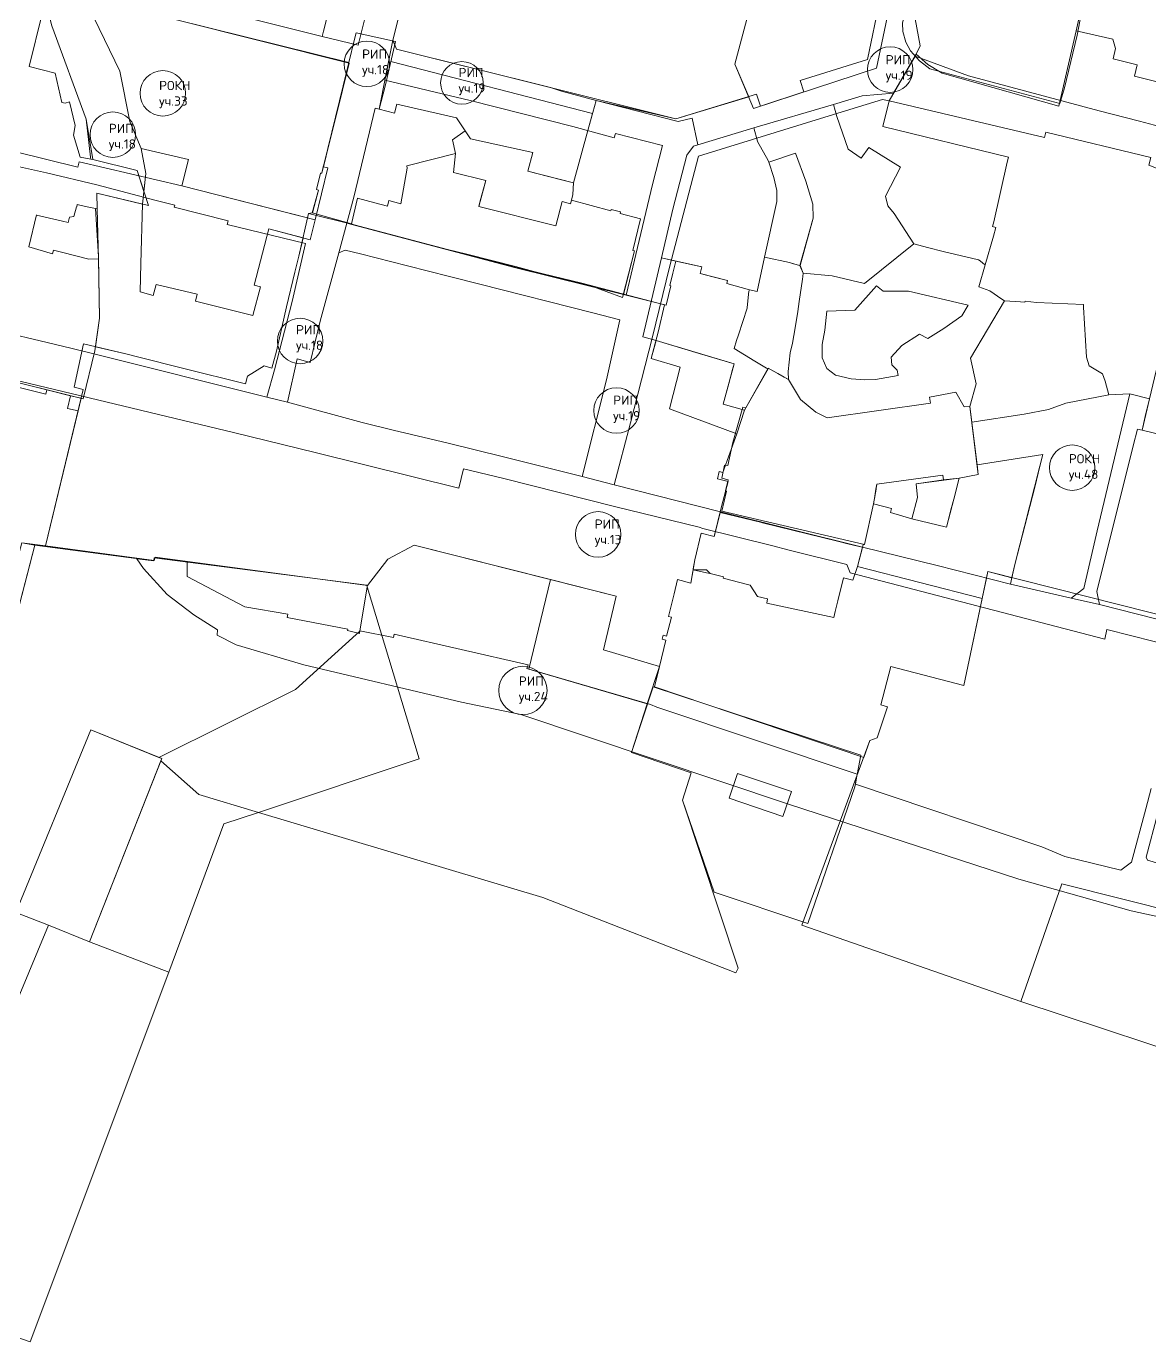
# Model space of a CAD drawing. Extents: x 1391407 to 1399948, y 354865 to 361044.
# Drawn here: x 1394866 to 1395657, y 359059 to 359984 of the extents above; entities that cross this region are included whole.
import ezdxf

# ---------------------------------------------------------------- set-up
doc = ezdxf.new("R2010")
doc.units = 0
doc.header["$MEASUREMENT"] = 0
doc.layers.add('Контура исторический центр для сайта', color=7, linetype='Continuous')
doc.styles.get("Standard").update_dxf_attribs({"font": 'simplex.shx'})

msp = doc.modelspace()

# ---------------------------------------------------------------- linework, layer by layer
at = {"layer": 'Контура исторический центр для сайта', "color": 7, "lineweight": 20}
for points in [[(1395395.03, 360096.58), (1395387.73, 360065.95), (1395393.46, 360064.23), (1395365.04, 359957.51), (1395378.34, 359926.33), (1395464.81, 359954.55), (1395489.46, 360071.97), (1395395.03, 360096.58)], [(1395494.75, 360040.37), (1395505.44, 360038.39), (1395553.47, 360029.52), (1395581.05, 360022.61), (1395613.04, 360015.06), (1395606.13, 359977.85), (1395597.02, 359940.67), (1395593.92, 359929.72), (1395502.4, 359954.19), (1395494.94, 359959.64), (1395488.83, 359966.72), (1395485.4, 359972.85), (1395483.23, 359980.3), (1395483.11, 359986.25), (1395494.75, 360040.37)], [(1394842.08, 359737.8), (1394906.48, 359721.94), (1394914.64, 359755.61), (1394917.89, 359778.78), (1394917.15, 359820.37), (1394910.53, 359820.15), (1394891.3, 359825.12), (1394885.63, 359826.63), (1394884.96, 359824), (1394868.17, 359828.87), (1394873.53, 359851.3), (1394873.69, 359851.27), (1394891.95, 359846.9), (1394895.84, 359845.97), (1394896.88, 359849.84), (1394899.98, 359850.33), (1394901.66, 359857.12), (1394902.11, 359857.13), (1394902.26, 359858.58), (1394907.2, 359857.47), (1394910.5, 359856.73), (1394916.24, 359855.54), (1394916.14, 359866.62), (1394952.4, 359858.02), (1394944.46, 359882.63), (1394913.18, 359890.38), (1394904.44, 359892.04), (1394899.64, 359907.51), (1394900.8, 359914.16), (1394896.95, 359930.96), (1394893.78, 359929.89), (1394891.43, 359930.51), (1394886.64, 359951.18), (1394868.4, 359955.69), (1394877.52, 359992.91)], [(1395098.64, 359979.39), (1395126.38, 359973.45), (1395118.9, 359941.98), (1395114.87, 359925.66), (1395125.45, 359922.89), (1395127.16, 359929.37), (1395169.19, 359919.57), (1395175.37, 359910.39), (1395166.42, 359904.27), (1395168.45, 359894.47), (1395134.22, 359885.94), (1395134.57, 359884.35), (1395129.92, 359859.23), (1395121.6, 359861.51), (1395120.55, 359857.41), (1395111.81, 359859.81), (1395099.47, 359863.2), (1395095.3, 359845.04), (1395067.7, 359852.85), (1395071.98, 359868.8), (1395070.72, 359869.13), (1395073.52, 359880.82), (1395074.42, 359880.6), (1395075.45, 359885.07), (1395076.11, 359887.45), (1395089.46, 359942.16), (1395097.53, 359974.89), (1395098.64, 359979.39)], [(1395678.47, 359941.08), (1395646.45, 359948.97), (1395648.26, 359956.92), (1395631.46, 359961.2), (1395633.06, 359968.45), (1395631.01, 359975.08), (1395605.22, 359980.95), (1395593.14, 359927.85), (1395511.06, 359950.97), (1395500.89, 359957.1), (1395492.62, 359964.34), (1395476.69, 359936.91), (1395475.74, 359935.28), (1395473.66, 359931.51), (1395469.22, 359913.66), (1395557.67, 359891.98), (1395556.8, 359888.51), (1395547.43, 359846.56), (1395546.49, 359843.15), (1395548.73, 359842.48), (1395547.13, 359836.28), (1395541.22, 359816.13), (1395536.73, 359800.8), (1395544.48, 359798), (1395553.03, 359791.96), (1395554.97, 359790.97), (1395566.21, 359790.08), (1395569.12, 359789.86), (1395569.34, 359790.61), (1395577.34, 359789.8), (1395610.42, 359788.34), (1395610.52, 359786.51), (1395612.52, 359751.29), (1395614.56, 359745.05), (1395623.96, 359739.5), (1395625.64, 359734.48), (1395628.23, 359724.73), (1395643.19, 359725.55), (1395657.02, 359722.03)], [(1395331.33, 359893.4), (1395336.03, 359899.83), (1395339.09, 359900.75), (1395335.12, 359919.41), (1395325.29, 359917.06), (1395267.47, 359931.95), (1395261.52, 359910.64), (1395251.57, 359873.83), (1395251.08, 359865.69), (1395250.22, 359861.83), (1395277.85, 359854.32), (1395277.98, 359855.11), (1395284.65, 359853.45), (1395284.34, 359852.23), (1395298.61, 359848.64), (1395293.23, 359826.32), (1395294.53, 359825.99), (1395286.7, 359795.39), (1395316.71, 359787.85), (1395320.03, 359801.43), (1395319.36, 359801.69), (1395321.57, 359810.27), (1395323.62, 359818.85), (1395313.47, 359821.17), (1395321.48, 359855.34), (1395331.33, 359893.4)], [(1395380.72, 359797.37), (1395386.06, 359821.64), (1395394.56, 359860.78), (1395394.55, 359868.63), (1395392.65, 359877.63), (1395389, 359888.43), (1395388.61, 359889.56), (1395381.09, 359902.96), (1395381, 359903.23), (1395378.45, 359912.65), (1395336.03, 359899.83), (1395331.33, 359893.4), (1395321.48, 359855.34), (1395313.47, 359821.17), (1395322.84, 359819.07), (1395323.52, 359818.9), (1395341.84, 359814.7), (1395340.69, 359810.12), (1395349.69, 359807.79), (1395359.99, 359805.22), (1395359.46, 359803.1), (1395375.32, 359798.7), (1395380.72, 359797.37)], [(1394947.31, 359898.03), (1394980.68, 359890.26), (1394975.87, 359871.87), (1395069.65, 359847.95), (1395066.26, 359833.92), (1395037.02, 359841.47), (1395026.71, 359802.01), (1395031.32, 359800.8), (1395025.81, 359780.61), (1394985.42, 359790.75), (1394986.73, 359795.59), (1394957.73, 359802.48), (1394955.8, 359794.75), (1394946.53, 359797.17), (1394947.12, 359817.09), (1394948.31, 359858.94), (1394950.46, 359880.43), (1394947.31, 359898.03)], [(1394906.64, 359760.58), (1394936.43, 359753.64), (1394944.72, 359751.55), (1394977.32, 359743.24), (1395020.63, 359732.38), (1395022.07, 359737.88), (1395033.88, 359745.11), (1395039.35, 359743.63), (1395042.55, 359755.49), (1395049.52, 359786.66), (1395055.43, 359811.03), (1395058.29, 359822.43), (1395065.07, 359852.3), (1395097.1, 359844.39), (1395162.38, 359826.97), (1395176.57, 359823.73), (1395210.17, 359814.6), (1395223.46, 359811.62), (1395257.44, 359803.24), (1395315.61, 359788.12), (1395311.23, 359768.8), (1395306.21, 359750.27), (1395326.64, 359744.25), (1395319.05, 359715.02), (1395366.43, 359697.33), (1395356.62, 359670.14), (1395354.04, 359670.78), (1395352.8, 359665.76), (1395360.3, 359663.86), (1395355.78, 359646.16), (1395350.56, 359625.16), (1395341.48, 359627.35), (1395337, 359608.57), (1395334.08, 359592.31), (1395324.65, 359594.75), (1395322.34, 359584.84), (1395318.51, 359568.85), (1395320.47, 359568.3), (1395317.09, 359554.95), (1395314.7, 359555.55), (1395314.04, 359552.79), (1395316.52, 359552.11), (1395312.06, 359533.59), (1395272.56, 359545.34), (1395281.48, 359583.12), (1395139.49, 359618.88), (1395120.93, 359609.09), (1395106.57, 359590.61), (1394957.11, 359610.53), (1394956.37, 359608.2), (1394879.88, 359618.48), (1394906.49, 359728.5), (1394900, 359730.11), (1394906.64, 359760.58)], [(1395313.47, 359821.17), (1395341.84, 359814.7), (1395340.69, 359810.12), (1395359.99, 359805.22), (1395359.46, 359803.1), (1395375.32, 359798.7), (1395374.97, 359797.59), (1395373.84, 359786.13), (1395373.8, 359785.77), (1395367.68, 359766.9), (1395366.37, 359762.88), (1395364.57, 359757.33), (1395379.28, 359748.43), (1395387.28, 359743.59), (1395387.89, 359743.35), (1395388.45, 359743.13), (1395372.77, 359715.55), (1395371.79, 359714), (1395356.91, 359718.22), (1395360.84, 359732.75), (1395363.51, 359742.62), (1395364.57, 359746.54), (1395339.98, 359753.85), (1395309.62, 359762.87), (1395300.45, 359765.59), (1395313.47, 359821.17)], [(1395480.13, 359738.27), (1395479.45, 359742.01), (1395475.63, 359745.77), (1395475.02, 359751.25), (1395482.71, 359759.46), (1395495.06, 359767.51), (1395500.96, 359764.44), (1395512.22, 359771.53), (1395524.85, 359780.24), (1395529.29, 359787.89), (1395487.29, 359797.65), (1395469.41, 359797.74), (1395464.7, 359801.52), (1395449.55, 359784.31), (1395429.86, 359783.71), (1395428.52, 359770.29), (1395426.48, 359760.28), (1395426.63, 359750.67), (1395429.95, 359743.25), (1395436.03, 359738.48), (1395447.01, 359735.91), (1395456.6, 359735.38), (1395464.02, 359735.46), (1395480.13, 359738.27)], [(1395523, 359666.04), (1395536.41, 359668.81), (1395530.57, 359716.62), (1395526.4, 359716.26), (1395520.67, 359726.66), (1395502.03, 359723), (1395502.76, 359718.88), (1395429.99, 359708.58), (1395422.13, 359712.57), (1395411.37, 359721.58), (1395402.96, 359735.53), (1395388.64, 359743.47), (1395372.77, 359715.55), (1395370.67, 359716.05), (1395363.79, 359691.23), (1395360.08, 359675.11), (1395357.86, 359675.24), (1395356.01, 359666.17), (1395360.31, 359665.02), (1395358.48, 359657.1), (1395359.32, 359656.9), (1395355.99, 359642.88), (1395456.28, 359619.37), (1395462.61, 359648.08), (1395463.33, 359651.73), (1395464.32, 359658.33), (1395465.05, 359661.92), (1395511.57, 359668.24), (1395511.95, 359664.99), (1395523, 359666.04)], [(1395657.02, 359722.03), (1395660.55, 359736.71)], [(1395576.11, 359659.78), (1395579.77, 359674.64), (1395581.78, 359682.81), (1395535.58, 359675.48), (1395536.4, 359668.78), (1395522.99, 359666.01), (1395519.18, 359651.4), (1395514.1, 359631.56), (1395489.65, 359637.42), (1395474.69, 359641.88), (1395475.35, 359644.76), (1395462.6, 359648.04), (1395462.6, 359648.04), (1395456.27, 359619.34), (1395455.38, 359619.54), (1395454.85, 359617.45), (1395451.43, 359603.92), (1395539.21, 359581.45), (1395542.24, 359595.78), (1395543.21, 359600.35), (1395560.14, 359596.08), (1395562.08, 359605.42), (1395576.11, 359659.78)], [(1395354.76, 359642.03), (1395383.2, 359635.05), (1395384.65, 359634.7), (1395437.37, 359621.78), (1395444.58, 359620.01), (1395451.72, 359618.26), (1395454.86, 359617.49), (1395451.91, 359605.82), (1395451.44, 359603.96), (1395448.18, 359594.28), (1395441.65, 359596.08), (1395441.08, 359593.79), (1395439.74, 359588.44), (1395437.6, 359579.84), (1395435.7, 359572.22), (1395434.65, 359568.01), (1395387.52, 359578.22), (1395388.07, 359581.2), (1395381.15, 359582.85), (1395375.91, 359590.74), (1395373.99, 359591.26), (1395356.94, 359595.79), (1395357.1, 359596.81), (1395347.69, 359598.97), (1395345.14, 359601.72), (1395335.77, 359601.72), (1395335.87, 359602.32), (1395337, 359608.58), (1395341.48, 359627.35), (1395350.57, 359625.17), (1395351.39, 359628.5), (1395353.73, 359637.9), (1395354.76, 359642.03)], [(1395543.22, 359600.4), (1395727.9, 359553.76), (1395744.89, 359549.77), (1395730.94, 359493.74), (1395716.08, 359461.8), (1395711.9, 359440.22), (1395687.26, 359442.75), (1395678.29, 359359.84), (1395595.24, 359380.68), (1395566.3, 359297.83), (1395412.25, 359351.64), (1395460.2, 359481.51), (1395465.35, 359483.47), (1395472.44, 359505.27), (1395467.79, 359506.71), (1395474.8, 359533.6), (1395526.26, 359520.22), (1395543.22, 359600.4)], [(1395366.99, 359458.34), (1395404.92, 359445.6), (1395398.82, 359427.96), (1395360.99, 359440.9), (1395366.99, 359458.34)], [(1395366.99, 359458.34), (1395404.92, 359445.6), (1395398.82, 359427.96), (1395360.99, 359440.9), (1395366.99, 359458.34)], [(1394845.09, 359306.58), (1394860.64, 359300.14), (1394882.05, 359351.68), (1394910.9, 359339.83), (1394966.81, 359318.45), (1394869.22, 359058.55), (1394748.43, 359100.35), (1394676.53, 359113.88), (1394715.82, 359251.15), (1394622.65, 359272.52), (1394625.05, 359282.96), (1394436.06, 359331.11), (1394440.35, 359349.9), (1394689.64, 359290.45), (1394723.87, 359282.08), (1394721.56, 359273.43), (1394818.82, 359247.66), (1394845.09, 359306.58)]]:
    msp.add_lwpolyline(points, dxfattribs=at)
at = {"layer": 'Контура исторический центр для сайта', "color": 55, "lineweight": 20, "true_color": 0xa5a552}
for points in [[(1395393.46, 360064.23), (1395365.04, 359957.51), (1395374.88, 359934.43)], [(1395374.88, 359934.43), (1395323.56, 359919.03), (1395267.47, 359931.95), (1395243.13, 359938.31), (1395235.38, 359940.89), (1395126.88, 359967.88), (1395124.43, 359974.38), (1395140.24, 360038.14)], [(1394864.69, 360010.74), (1394861.3, 359996.98), (1394877.52, 359992.91), (1394868.4, 359955.69), (1394886.64, 359951.18), (1394891.43, 359930.51), (1394893.78, 359929.89), (1394896.95, 359930.96), (1394900.8, 359914.16), (1394899.64, 359907.51), (1394904.44, 359892.04), (1394913.18, 359890.38), (1394908.54, 359918.76), (1394884.33, 359984.42), (1394880.96, 359997.85), (1394873.5, 360008.36), (1394864.69, 360010.74)], [(1395691.77, 359997.47), (1395645.04, 360009.26), (1395613.54, 360017.07), (1395612.67, 360013.69), (1395605.22, 359980.95), (1395631.01, 359975.08), (1395633.06, 359968.45), (1395631.46, 359961.2), (1395648.26, 359956.92), (1395646.45, 359948.97), (1395678.47, 359941.08)], [(1395073.52, 359880.82), (1395074.42, 359880.6), (1395088.86, 359939.04), (1395093.77, 359958.19), (1394971.27, 359988.91), (1394895.54, 360007.84), (1394880.96, 359997.85), (1394884.33, 359984.42), (1394908.53, 359918.76), (1394911.63, 359891.92), (1394911.8, 359890.64), (1394913.18, 359890.38), (1394944.46, 359882.63), (1394949.21, 359867.91), (1394950.46, 359880.43), (1394947.31, 359898.03), (1394980.68, 359890.26), (1394975.87, 359871.87), (1395064.39, 359849.29), (1395065.07, 359852.3), (1395067.9, 359852.8), (1395071.98, 359868.8), (1395070.72, 359869.13), (1395073.52, 359880.82)], [(1395122.99, 359959.18), (1395264.89, 359922.73), (1395261.52, 359910.64), (1395251.57, 359873.83), (1395244.07, 359875.74), (1395224.77, 359880.68), (1395219.41, 359882.05), (1395222.99, 359895.36), (1395179.05, 359904.95), (1395175.37, 359910.39), (1395169.19, 359919.57), (1395127.16, 359929.37), (1395125.45, 359922.89), (1395114.87, 359925.66), (1395118.9, 359941.98), (1395122.99, 359959.18)], [(1395541.22, 359816.13), (1395547.13, 359836.28), (1395548.73, 359842.48), (1395546.49, 359843.15), (1395547.43, 359846.56), (1395556.8, 359888.51), (1395557.67, 359891.98), (1395469.22, 359913.66), (1395473.66, 359931.51), (1395475.74, 359935.28), (1395476.69, 359936.91), (1395454.76, 359935.07), (1395434.48, 359929.07), (1395436.93, 359920.6), (1395444.92, 359897.58), (1395454.05, 359891.17), (1395459.47, 359898.82), (1395481.78, 359885.04), (1395471.09, 359864.65), (1395472.85, 359857.67), (1395477.15, 359852.28), (1395491.04, 359830.92), (1395500.64, 359828.48), (1395511.8, 359825.61), (1395536.61, 359819.66), (1395537.77, 359819.02), (1395539.7, 359817.31), (1395541.22, 359816.13)], [(1395491.04, 359830.92), (1395477.15, 359852.28), (1395472.85, 359857.67), (1395471.09, 359864.65), (1395481.78, 359885.04), (1395459.47, 359898.82), (1395454.05, 359891.17), (1395444.92, 359897.58), (1395436.93, 359920.6), (1395434.48, 359929.07), (1395378.45, 359912.65), (1395381, 359903.23), (1395381.09, 359902.96), (1395388.61, 359889.56), (1395389, 359888.43), (1395407.69, 359894.86), (1395414.95, 359875.17), (1395419.98, 359858.93), (1395420.28, 359849.11), (1395410.96, 359815.86), (1395413.19, 359810.25), (1395433.57, 359808.59), (1395456.46, 359803.13), (1395491.04, 359830.92)], [(1395184.9, 359857.28), (1395189.96, 359875.45), (1395167.1, 359881.07), (1395168.45, 359894.47), (1395166.42, 359904.27), (1395175.37, 359910.39), (1395179.05, 359904.95), (1395222.99, 359895.36), (1395219.41, 359882.05), (1395251.57, 359873.83), (1395251.08, 359865.69), (1395250.22, 359861.83), (1395249.51, 359859.2), (1395243.51, 359860.81), (1395239.08, 359843.77), (1395184.9, 359857.28)], [(1395099.47, 359863.2), (1395111.81, 359859.81), (1395120.55, 359857.41), (1395121.6, 359861.51), (1395129.92, 359859.23), (1395134.57, 359884.35), (1395134.22, 359885.94), (1395168.45, 359894.47), (1395167.1, 359881.07), (1395189.96, 359875.45), (1395185.94, 359861.31), (1395184.9, 359857.28), (1395239.08, 359843.77), (1395243.51, 359860.81), (1395249.51, 359859.2), (1395250.22, 359861.83), (1395277.85, 359854.32), (1395277.98, 359855.11), (1395284.65, 359853.45), (1395284.34, 359852.23), (1395298.61, 359848.64), (1395293.23, 359826.32), (1395294.53, 359825.99), (1395286.13, 359793.14), (1395263.12, 359801.69), (1395257.37, 359803.12), (1395223.6, 359811.6), (1395210.78, 359815.16), (1395176.57, 359823.73), (1395162.77, 359826.95), (1395097.14, 359844.43), (1395095.3, 359845.04), (1395099.47, 359863.2)], [(1395410.93, 359815.73), (1395420.28, 359849.11), (1395419.98, 359858.93), (1395414.95, 359875.17), (1395407.69, 359894.86), (1395389, 359888.43), (1395392.65, 359877.63), (1395394.55, 359868.63), (1395394.56, 359860.78), (1395386.06, 359821.64), (1395403.64, 359817.82), (1395406.49, 359817.02), (1395410.93, 359815.73)], [(1395049.52, 359786.66), (1395055.43, 359811.03), (1395058.29, 359822.43), (1395061.2, 359835.22), (1395037.02, 359841.47), (1395026.71, 359802.01), (1395031.32, 359800.8), (1395025.81, 359780.61), (1394985.42, 359790.75), (1394986.73, 359795.59), (1394957.73, 359802.48), (1394955.8, 359794.75), (1394946.53, 359797.17), (1394947.12, 359817.09), (1394948.31, 359858.98), (1394916.14, 359866.62), (1394916.24, 359855.54), (1394915.14, 359855.76), (1394917.13, 359821.76), (1394917.89, 359778.78), (1394917.89, 359778.78), (1394917.89, 359778.78), (1394915.06, 359758.62), (1394936.43, 359753.64), (1394944.72, 359751.55), (1394977.32, 359743.24), (1395020.63, 359732.38), (1395022.07, 359737.88), (1395033.88, 359745.11), (1395039.35, 359743.63), (1395042.55, 359755.49), (1395049.52, 359786.66)], [(1394916.24, 359855.54), (1394910.5, 359856.73), (1394907.2, 359857.47), (1394902.26, 359858.58), (1394902.11, 359857.13), (1394901.66, 359857.12), (1394899.98, 359850.33), (1394896.88, 359849.84), (1394895.84, 359845.97), (1394891.95, 359846.9), (1394873.69, 359851.27), (1394873.53, 359851.3), (1394868.17, 359828.87), (1394884.96, 359824), (1394885.63, 359826.63), (1394891.3, 359825.12), (1394910.53, 359820.15), (1394917.15, 359820.37), (1394916.24, 359855.54)], [(1395799.82, 359668.24), (1395800.83, 359671.8), (1395805.37, 359692.41), (1395818.03, 359739.06), (1395808.48, 359740.29), (1395760.15, 359819.4), (1395685.32, 359839.39), (1395673, 359788.34), (1395660.55, 359736.71), (1395657.02, 359722.03), (1395653.98, 359709.47), (1395651.69, 359699.95), (1395709.07, 359686.09), (1395712.9, 359687.38), (1395755.95, 359678.34), (1395758, 359677.91), (1395799.82, 359668.24)], [(1395530.57, 359716.62), (1395534.9, 359732.43), (1395530.85, 359750.51), (1395554.97, 359790.97), (1395553.03, 359791.96), (1395544.48, 359798), (1395536.73, 359800.8), (1395541.22, 359816.13), (1395539.7, 359817.31), (1395537.77, 359819.02), (1395536.61, 359819.66), (1395511.8, 359825.61), (1395500.64, 359828.48), (1395491.04, 359830.92), (1395456.46, 359803.13), (1395433.57, 359808.59), (1395413.19, 359810.25), (1395412.89, 359808.11), (1395412.62, 359806.19), (1395410.44, 359790.48), (1395409.41, 359783.37), (1395409.16, 359781.85), (1395406.67, 359766.49), (1395405.79, 359761.05), (1395404.08, 359754.39), (1395402.67, 359741.12), (1395402.68, 359740.96), (1395402.96, 359735.53), (1395411.37, 359721.58), (1395422.13, 359712.57), (1395429.99, 359708.58), (1395502.76, 359718.88), (1395502.03, 359723), (1395520.67, 359726.66), (1395526.4, 359716.26), (1395530.57, 359716.62)], [(1395412.62, 359806.19), (1395412.89, 359808.11), (1395413.19, 359810.25), (1395410.93, 359815.73), (1395407.26, 359816.79), (1395403.59, 359817.84), (1395386.06, 359821.63), (1395380.72, 359797.37), (1395375.32, 359798.7), (1395374.97, 359797.59), (1395373.84, 359786.13), (1395373.8, 359785.77), (1395367.68, 359766.9), (1395366.37, 359762.88), (1395364.57, 359757.33), (1395379.28, 359748.43), (1395387.28, 359743.59), (1395387.89, 359743.35), (1395388.45, 359743.13), (1395388.64, 359743.47), (1395393.16, 359740.96), (1395395.45, 359739.7), (1395399.77, 359737.3), (1395402.96, 359735.53), (1395402.68, 359740.96), (1395402.67, 359741.12), (1395404.08, 359754.39), (1395405.79, 359761.05), (1395406.67, 359766.49), (1395409.16, 359781.85), (1395409.41, 359783.37), (1395410.44, 359790.48), (1395412.62, 359806.19)], [(1395480.13, 359738.27), (1395479.45, 359742.01), (1395475.63, 359745.77), (1395475.02, 359751.25), (1395482.71, 359759.46), (1395495.06, 359767.51), (1395500.96, 359764.44), (1395512.22, 359771.53), (1395524.85, 359780.24), (1395529.29, 359787.89), (1395487.29, 359797.65), (1395469.41, 359797.74), (1395464.7, 359801.52), (1395449.55, 359784.31), (1395429.86, 359783.71), (1395428.52, 359770.29), (1395426.48, 359760.28), (1395426.63, 359750.67), (1395429.95, 359743.25), (1395436.03, 359738.48), (1395447.01, 359735.91), (1395456.6, 359735.38), (1395464.02, 359735.46), (1395480.13, 359738.27)], [(1395628.23, 359724.73), (1395625.64, 359734.48), (1395623.96, 359739.5), (1395614.56, 359745.05), (1395612.52, 359751.29), (1395610.52, 359786.51), (1395610.42, 359788.34), (1395577.34, 359789.8), (1395569.34, 359790.61), (1395569.12, 359789.86), (1395566.21, 359790.08), (1395554.97, 359790.97), (1395530.85, 359750.51), (1395534.9, 359732.43), (1395530.57, 359716.62), (1395531.92, 359705.54), (1395568.71, 359711.15), (1395585.75, 359714.52), (1395597.97, 359718.84), (1395628.23, 359724.73)], [(1395309.62, 359762.87), (1395364.57, 359746.54), (1395356.91, 359718.22), (1395371.79, 359714), (1395366.43, 359697.33), (1395319.05, 359715.02), (1395326.64, 359744.25), (1395306.21, 359750.27), (1395309.62, 359762.87)], [(1394902.86, 359713.51), (1394895.47, 359715.12), (1394897.58, 359724.13), (1394880.81, 359728.26), (1394880.09, 359725.31), (1394843.42, 359734.37), (1394838.84, 359715.79), (1394836.78, 359716.3), (1394827.83, 359679.98), (1394791.2, 359688.55), (1394771.52, 359693.01), (1394829.57, 359679.15), (1394813.08, 359622.88), (1394844.86, 359615.89), (1394844.6, 359614.63), (1394860.66, 359610.91), (1394863.29, 359620.71), (1394879.88, 359618.48), (1394902.86, 359713.51)], [(1394842.08, 359737.79), (1394836.78, 359716.3), (1394838.84, 359715.79), (1394843.42, 359734.37), (1394880.09, 359725.31), (1394880.81, 359728.26), (1394842.08, 359737.79)], [(1394904.99, 359722.3), (1394897.58, 359724.13), (1394895.47, 359715.12), (1394902.86, 359713.51), (1394904.99, 359722.3)], [(1395462.61, 359648.08), (1395464.48, 359658.43), (1395463.33, 359651.73), (1395465.05, 359661.92), (1395511.57, 359668.24), (1395511.95, 359664.99), (1395492.75, 359662.14), (1395493.69, 359652.46), (1395489.66, 359637.46), (1395474.7, 359641.92), (1395475.36, 359644.8), (1395462.61, 359648.08)], [(1395514.11, 359631.6), (1395517.21, 359643.9), (1395519.19, 359651.44), (1395523, 359666.04), (1395492.75, 359662.14), (1395493.69, 359652.46), (1395489.66, 359637.46), (1395514.11, 359631.6)], [(1394824.36, 359511.59), (1394783.72, 359522.71), (1394813.15, 359622.86), (1394844.86, 359615.89), (1394844.6, 359614.63), (1394860.67, 359611), (1394863.29, 359620.71), (1394872.34, 359619), (1394857.56, 359561.81), (1394854.57, 359551.54), (1394829.37, 359558.85), (1394826.36, 359547.45), (1394832.85, 359545.65), (1394824.37, 359511.59), (1394824.36, 359511.59)], [(1395101.25, 359558.43), (1395106.43, 359589.74), (1395106.08, 359590.89), (1394956.52, 359610.09), (1394956.19, 359607.92), (1394872.34, 359619), (1394853.86, 359547.45), (1394842.84, 359507.99), (1394840.16, 359490.62), (1394790.42, 359390.78), (1394743.02, 359336.06), (1394728.34, 359340.55), (1394713.09, 359284.7), (1394723.87, 359282.08), (1394721.56, 359273.43), (1394818.82, 359247.66), (1394845.09, 359306.58), (1394860.64, 359300.14), (1394882.05, 359351.68), (1394859.17, 359360.44), (1394911.89, 359489), (1394959.73, 359469.58), (1395055.83, 359517.38), (1395101.25, 359558.43)], [(1395303.49, 359507.24), (1395220, 359531.65), (1395235.26, 359594.77), (1395139.49, 359618.88), (1395120.93, 359609.09), (1395106.57, 359590.61), (1395106.43, 359589.74), (1395143, 359468.54), (1395029.82, 359430.93), (1395229.93, 359370.99), (1395365.81, 359318.05), (1395367.54, 359321.35), (1395328.18, 359439.52), (1395334.34, 359458.86), (1395292.37, 359473.1), (1395303.49, 359507.24)], [(1395335.77, 359601.72), (1395345.14, 359599.56), (1395347.69, 359598.97), (1395357.1, 359596.81), (1395356.94, 359595.79), (1395373.99, 359591.26), (1395375.91, 359590.74), (1395381.15, 359582.85), (1395388.07, 359581.2), (1395387.52, 359578.22), (1395434.65, 359568.01), (1395435.7, 359572.22), (1395437.6, 359579.84), (1395439.74, 359588.44), (1395441.08, 359593.79), (1395441.65, 359596.08), (1395448.18, 359594.28), (1395451.44, 359603.96), (1395539.22, 359581.49), (1395526.27, 359520.23), (1395474.8, 359533.62), (1395467.79, 359506.72), (1395472.44, 359505.27), (1395465.34, 359483.46), (1395460.21, 359481.5), (1395455.77, 359469.47), (1395308.6, 359519.2), (1395312.07, 359533.6), (1395316.52, 359552.11), (1395314.04, 359552.79), (1395314.7, 359555.55), (1395317.09, 359554.96), (1395320.47, 359568.3), (1395318.51, 359568.85), (1395322.35, 359584.85), (1395324.65, 359594.76), (1395334.08, 359592.32), (1395335.77, 359601.72)], [(1395235.26, 359594.77), (1395281.48, 359583.12), (1395272.56, 359545.34), (1395312.06, 359533.59), (1395303.49, 359507.24), (1395220, 359531.65), (1395235.26, 359594.77)], [(1395106.43, 359589.74), (1395101.25, 359558.43), (1395055.83, 359517.38), (1394959.73, 359469.58), (1394961.75, 359468.77), (1394961.17, 359467.3), (1394987.86, 359443.51), (1395029.82, 359430.93), (1395143, 359468.54), (1395106.43, 359589.74)], [(1395744.89, 359549.77), (1395808.51, 359534.64), (1395781.22, 359400.86), (1395813.34, 359298.62), (1395714.02, 359249.19), (1395566.3, 359297.83), (1395595.24, 359380.68), (1395678.29, 359359.84), (1395687.26, 359442.75), (1395711.9, 359440.22), (1395716.08, 359461.8), (1395730.94, 359493.74), (1395744.89, 359549.77)], [(1395307.61, 359519.24), (1395453.78, 359471.12), (1395449.66, 359448.97), (1395416.44, 359352.8), (1395350.66, 359374.74), (1395328.18, 359439.52), (1395334.34, 359458.86), (1395292.37, 359473.1), (1395307.61, 359519.24)], [(1394961.75, 359468.77), (1394910.9, 359339.83), (1394882.05, 359351.68), (1394859.17, 359360.44), (1394911.89, 359489), (1394961.75, 359468.77)], [(1395029.82, 359430.93), (1394987.86, 359443.51), (1394961.17, 359467.3), (1394910.9, 359339.83), (1394966.81, 359318.45), (1395005.51, 359422.86), (1395029.82, 359430.93)], [(1395366.99, 359458.34), (1395404.92, 359445.6), (1395398.82, 359427.96), (1395360.99, 359440.9), (1395366.99, 359458.34)]]:
    msp.add_lwpolyline(points, dxfattribs=at)
at = {"layer": 'Контура исторический центр для сайта', "color": 37, "lineweight": 20, "true_color": 0x7f5f3f}
for points in [[(1395050.21, 359719.52), (1395057.02, 359750.02), (1395066.3, 359747.55), (1395073.15, 359776.51), (1395086.31, 359824.72), (1395097.02, 359863.87), (1395112.02, 359926.4), (1395114.87, 359925.66), (1395124.43, 359974.38), (1395140.24, 360038.14)], [(1395111.47, 360017.07), (1395099.98, 359970.7), (1395074.72, 359976.96), (1394952.06, 360007.88)], [(1395467.18, 360002.42), (1395458.42, 359960.7), (1395411.16, 359945.82), (1395413.67, 359937.86), (1395383.1, 359927.9), (1395380.43, 359936.3), (1395323.56, 359919.03), (1395126.88, 359967.88), (1395124.43, 359974.38), (1395118.87, 359946.05), (1395178.75, 359931.76), (1395250.98, 359913.57), (1395280.16, 359905.53), (1395280.99, 359908.61), (1395314.1, 359900.07), (1395307.16, 359872.72), (1395301.21, 359848.11), (1395288.57, 359794.92), (1395210.04, 359814.43), (1395092.03, 359845.64), (1395086.31, 359824.72), (1395090.74, 359826.65), (1395101.58, 359823.91), (1395134.72, 359815.53), (1395164.25, 359808.06), (1395185.62, 359802.66), (1395265.25, 359782.52), (1395284.05, 359777.45), (1395274.85, 359735.36), (1395257.64, 359667.36), (1395280.08, 359661.42)], [(1394971.27, 359988.91), (1395093.5, 359958.53), (1395075.5, 359885.18), (1395078.6, 359884.41), (1395069.65, 359847.95), (1394975.87, 359871.87), (1394903.61, 359888.71), (1394902.67, 359884.93), (1394859.05, 359895.8), (1394834.37, 359901.95), (1394831.9, 359891.73), (1394880.63, 359881.03), (1394916.08, 359872.6), (1394957.78, 359861.37), (1394970.88, 359858.29), (1394970.51, 359856.69), (1395008.44, 359847.07), (1395007.78, 359844.66), (1395063.01, 359831.18), (1395053.52, 359790.48), (1395041.08, 359742.35), (1395035.8, 359723.11), (1395050.21, 359719.52)], [(1395280.08, 359661.42), (1395291.68, 359705.16), (1395307.06, 359765.55), (1395319.17, 359814.57), (1395339.55, 359892.57), (1395431.47, 359921), (1395468.91, 359932.54), (1395473.66, 359931.51), (1395491.93, 359962.97), (1395495.62, 359970.39), (1395492.06, 359989.27)], [(1395671.01, 359911.64), (1395649.89, 359917.39), (1395621.46, 359924.67), (1395529.64, 359949.1), (1395491.93, 359962.97), (1395473.66, 359931.51), (1395583, 359905.76), (1395583.96, 359909.46), (1395657.77, 359891.8), (1395656.39, 359886.25), (1395688.72, 359873.71)], [(1395769.34, 359539.67), (1395621.81, 359577.27), (1395601.7, 359581.68), (1395559.04, 359591.58), (1395507.45, 359604.6), (1395454.86, 359617.49), (1395354.93, 359642.44), (1395280.08, 359661.42), (1395257.64, 359667.36), (1395202.29, 359681.19), (1395163.34, 359690.67), (1395124.74, 359699.82), (1395102.89, 359705.23), (1395050.21, 359719.52), (1395035.8, 359723.11), (1394914.85, 359753.29), (1394897.74, 359757.53), (1394876.21, 359762.68), (1394852.47, 359768.26)], [(1394807.87, 359747.25), (1395013.13, 359698.03), (1395069.7, 359684.19), (1395170.86, 359659.18), (1395174.1, 359672.69), (1395202.5, 359665.92), (1395280.48, 359646.21), (1395340.08, 359631.71), (1395342.62, 359630.69), (1395390.83, 359618.65), (1395403.27, 359615.54), (1395443.96, 359605.38), (1395446.34, 359599.59), (1395625.48, 359552.94), (1395626.9, 359559.69), (1395676.8, 359546.99)], [(1395621.81, 359577.27), (1395619.98, 359586.37), (1395645.51, 359688.93), (1395648.39, 359700.7), (1395651.69, 359699.95), (1395657.02, 359722.03), (1395643.19, 359725.55), (1395620.11, 359629.18), (1395610.65, 359588.45), (1395601.7, 359581.68), (1395621.81, 359577.27)], [(1395658.11, 359447.67), (1395654.26, 359433.36), (1395644.29, 359395.87), (1395636.71, 359390.35), (1395597.23, 359399.93), (1395581.22, 359406.65), (1395449.99, 359450.73), (1395451.3, 359457.79), (1395310.27, 359505.11), (1395305.66, 359506.98), (1395218.62, 359532.23), (1395219.62, 359534.7), (1395125.29, 359556.34), (1395124.75, 359554.01), (1395101.16, 359558.8), (1395100.82, 359556.93), (1395092.38, 359558.85), (1395092.61, 359559.93), (1395050.08, 359567.99), (1395050.55, 359570.37), (1395020.19, 359575.55), (1394979.69, 359597.03), (1394979.53, 359607.49), (1394956.52, 359610.09), (1394956.19, 359607.92), (1394944.19, 359609.45), (1394948.84, 359602.48), (1394965.62, 359584.38), (1394984.35, 359569.86), (1395001.01, 359559.46), (1395000.72, 359555.76), (1395014.08, 359548.81), (1395061.86, 359534.74), (1395172.66, 359508.49), (1395214.52, 359499.87), (1395402.77, 359436.85), (1395565.01, 359383.98), (1395644.14, 359361.81), (1395671.03, 359355.88)], [(1395678.83, 359390.45), (1395655.58, 359397.25), (1395654.68, 359399.57), (1395662.8, 359430.53)]]:
    msp.add_lwpolyline(points, dxfattribs=at)
at = {"layer": 'Контура исторический центр для сайта', "color": 40, "lineweight": 20, "true_color": 0xf8d731}
msp.add_lwpolyline([(1395074.72, 359976.96), (1395099.98, 359970.7), (1395111.47, 360017.07), (1395108.32, 360017.84), (1395085.32, 360023.75), (1395079.61, 360001.03), (1395080.07, 359998.03), (1395075.58, 359980.67), (1395074.72, 359976.96)], dxfattribs=at)
at = {"layer": 'Контура исторический центр для сайта', "color": 14, "lineweight": 20, "true_color": 0xa50000}
for points in [[(1394906.87, 360005), (1394932.33, 359952.52), (1394939.2, 359917.14), (1394947.32, 359897.99), (1394980.68, 359890.26), (1394975.87, 359871.87), (1395069.65, 359847.95), (1395078.6, 359884.41), (1395075.5, 359885.18), (1395093.5, 359958.53), (1394971.27, 359988.91), (1394927.75, 359999.94), (1394906.87, 360005)], [(1394952.06, 360007.88), (1395074.72, 359976.96), (1395075.58, 359980.67), (1395080.07, 359998.03)], [(1395531.92, 359705.54), (1395568.72, 359711.06), (1395585.75, 359714.52), (1395597.97, 359718.84), (1395628.23, 359724.73), (1395643.19, 359725.55), (1395620.11, 359629.18), (1395610.65, 359588.45), (1395601.7, 359581.68), (1395559.04, 359591.58), (1395560.15, 359596.12), (1395562.08, 359605.45), (1395576.12, 359659.82), (1395579.78, 359674.68), (1395581.78, 359682.81), (1395535.59, 359675.52), (1395531.92, 359705.54)], [(1395804.7, 359670.94), (1395792.95, 359619.66), (1395783.13, 359577.6), (1395774.82, 359542.65), (1395769.34, 359539.67), (1395621.81, 359577.27), (1395619.98, 359586.37), (1395645.51, 359688.93), (1395648.39, 359700.7), (1395651.69, 359699.95), (1395709.07, 359686.09), (1395712.9, 359687.38), (1395755.95, 359678.34), (1395799.82, 359668.24), (1395800.83, 359671.8), (1395804.7, 359670.94)]]:
    msp.add_lwpolyline(points, dxfattribs=at)
at = {"layer": 'Контура исторический центр для сайта', "color": 37, "lineweight": 0, "true_color": 0x7f5f3f}
for centre, radius in [((1395106.14, 359957.65), 16), ((1395474.42, 359953.58), 16), ((1395173, 359944.24), 14.98), ((1394927.34, 359907.81), 16), ((1395059.14, 359762.61), 16), ((1395281.8, 359713.71), 16), ((1395268.85, 359626.55), 16), ((1395215.94, 359516.77), 17)]:
    msp.add_circle(centre, radius, dxfattribs=at)
at = {"layer": 'Контура исторический центр для сайта', "color": 14, "lineweight": 0, "true_color": 0xa50000}
for centre in [(1394962.51, 359936.91), (1395602.55, 359673.51)]:
    msp.add_circle(centre, 16, dxfattribs=at)

# ---------------------------------------------------------------- texts
at = {"layer": 'Контура исторический центр для сайта', "color": 37, "true_color": 0x7f5f3f, "char_height": 6.533, "width": 6.5333, "attachment_point": 1}
for s, insert in [('РИП\\Pуч.18', (1395102.73, 359967.74)), ('РИП\\Pуч.19', (1395471.23, 359963.78)), ('РИП\\Pуч.19', (1395170.63, 359954.77)), ('РИП\\Pуч.18', (1394924.49, 359915.44)), ('РИП\\Pуч.18', (1395056.24, 359773.8)), ('РИП\\Pуч.19', (1395279.42, 359724.24)), ('РИП\\Pуч.13', (1395266.47, 359637.08)), ('РИП\\Pуч.24', (1395213.05, 359526.65))]:
    msp.add_mtext(s, dxfattribs=dict(at, insert=insert))
at = {"layer": 'Контура исторический центр для сайта', "color": 14, "true_color": 0xa50000, "char_height": 6.533, "width": 6.5333, "attachment_point": 1}
for s, insert in [('РОКН\\Pуч.33', (1394959.87, 359945.65)), ('РОКН\\Pуч.48', (1395600.13, 359683.03))]:
    msp.add_mtext(s, dxfattribs=dict(at, insert=insert))

doc.saveas('drawing.dxf')
